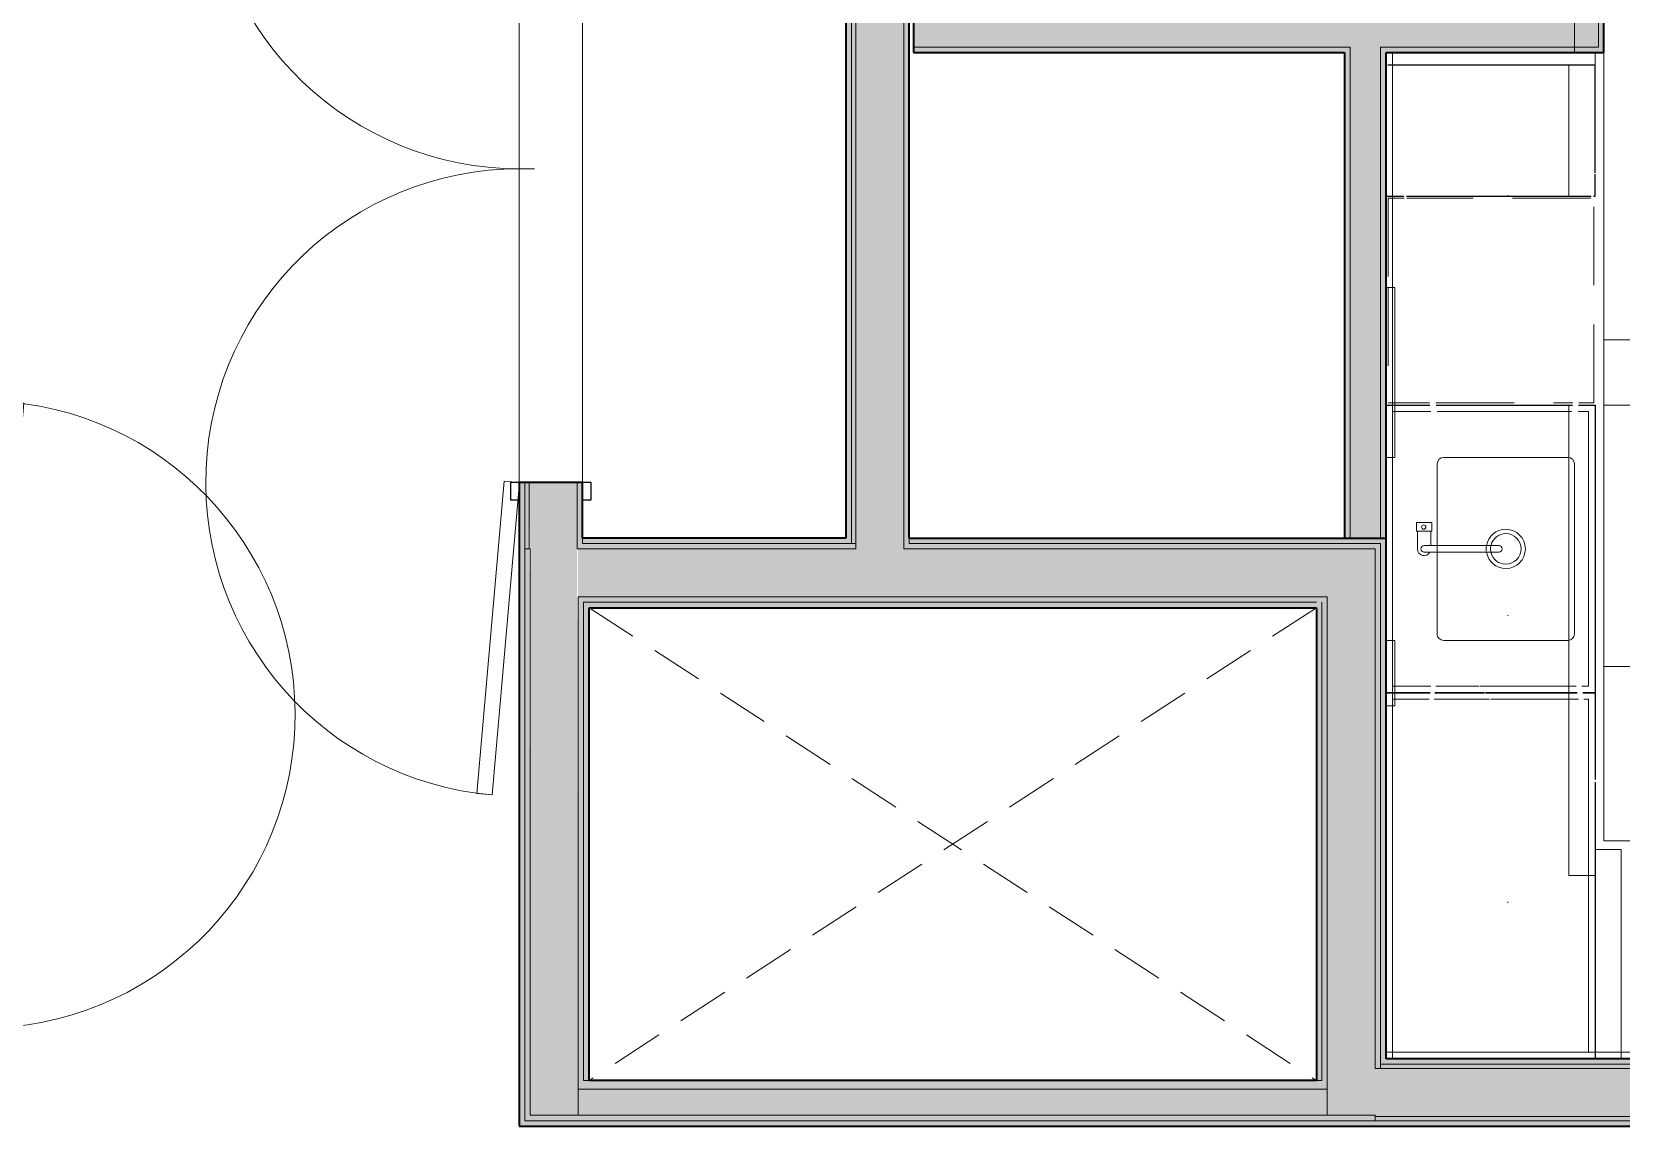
# Model space of a CAD drawing. Header units: inches. Extents: x 6 to 8416, y -388 to 6104.
# Drawn here: x 5461.2 to 5643.7, y 330.9 to 456.5 of the extents above; entities that cross this region are included whole.
import ezdxf

# ---------------------------------------------------------------- set-up
doc = ezdxf.new("R2010")
doc.units = ezdxf.units.IN
doc.header["$MEASUREMENT"] = 0
for name, pattern in [('Dash 1_16_', [48, 24, -24]), ('Dot 1_16_', [24, 0, -24]), ('Hidden 1_16_', [36, 24, -12]), ('Hidden 1_8_', [9, 6, -3]), ('Hidden 3_16_', [13.5, 9, -4.5])]:
    doc.linetypes.add(name, pattern=pattern)
for name, color, linetype, lineweight in [('A-DETL', 90, 'Continuous', 13), ('A-DOOR', 31, 'Continuous', 18), ('A-DOOR-FRAM', 31, 'Continuous', 25), ('A-GENM', 13, 'Continuous', 18), ('A-ROOM', 32, 'Continuous', 13), ('A-WALL', 113, 'Continuous', 25), ('A-WALL-PATT', 111, 'Continuous', 35), ('I-WALL', 2, 'Continuous', 25), ('P-SANR-FIXT', 6, 'Continuous', 18), ('Q-CASE', 31, 'Continuous', 18), ('Q-SPCQ', 91, 'Continuous', 18), ('Q-SPCQ-HDLN', 91, 'Hidden 3_16_', 9)]:
    doc.layers.add(name, color=color, linetype=linetype, lineweight=lineweight)

# ---------------------------------------------------------------- blocks, each defined once
blk = doc.blocks.new('Single-Flush-ICC ADA-AM - 36_ x 84_-20-17647097-LEVEL 3 - PLAN Copy 1 Copy 1')
at = {"layer": 'A-DOOR'}
for p, q in [((17.85, -5.37), (18, -3.63)), ((18, -3.63), (53.86, -6.76)), ((17.85, -5.37), (53.71, -8.51)), ((53.71, -8.51), (53.86, -6.76))]:
    blk.add_line(p, q, dxfattribs=at)
at = {"layer": 'A-DOOR', "lineweight": 9}
blk.add_arc((18, -3.63), 36, 180, 355, dxfattribs=at)
at = {"layer": 'A-DOOR-FRAM'}
for p, q in [((-20, 3.63), (-20, 4.63)), ((-20, 4.63), (-18, 4.63)), ((-18, 4.63), (-18, 3.63)), ((18, 3.63), (18, 4.63)), ((18, 4.63), (20, 4.63)), ((20, 4.63), (20, 3.63)), ((-18, 3.63), (-20, 3.63)), ((20, 3.63), (18, 3.63)), ((-20, -3.63), (-18, -3.63)), ((-20, -4.62), (-20, -3.63)), ((-18, -3.63), (-18, -4.62)), ((18, -3.63), (20, -3.63)), ((18, -4.62), (18, -3.63)), ((20, -3.63), (20, -4.62)), ((-18, -4.62), (-20, -4.62)), ((20, -4.62), (18, -4.62))]:
    blk.add_line(p, q, dxfattribs=at)
blk = doc.blocks.new('Double-Flush-ICC ADA-AM - 72_ x 84_-20-17644370-LEVEL 3 - PLAN Copy 1 Copy 1')
at = {"layer": 'A-DOOR'}
for p, q in [((-71.71, 8.51), (-71.86, 6.76)), ((-35.85, 5.37), (-71.71, 8.51)), ((35.85, 5.37), (71.71, 8.51)), ((71.71, 8.51), (71.86, 6.76)), ((-36, 3.62), (-71.86, 6.76)), ((36, 3.62), (71.86, 6.76)), ((-35.85, 5.37), (-36, 3.62)), ((35.85, 5.37), (36, 3.62)), ((0, 3.62), (0, 1.87))]:
    blk.add_line(p, q, dxfattribs=at)
at = {"layer": 'A-DOOR', "lineweight": 9}
for centre, start, end in [((-36, 3.62), 360, 175), ((36, 3.62), 5, 180)]:
    blk.add_arc(centre, 36, start, end, dxfattribs=at)
at = {"layer": 'A-DOOR-FRAM'}
for p, q in [((-36, 4.63), (-38, 4.63)), ((-38, 4.63), (-38, 3.62)), ((-36, 3.62), (-36, 4.63)), ((38, 4.63), (36, 4.63)), ((36, 4.63), (36, 3.62)), ((38, 3.62), (38, 4.63)), ((-38, 3.62), (-36, 3.62)), ((36, 3.62), (38, 3.62)), ((-36, -3.62), (-38, -3.62)), ((-38, -3.62), (-38, -4.62)), ((-36, -4.62), (-36, -3.62)), ((38, -3.62), (36, -3.62)), ((36, -3.62), (36, -4.62)), ((38, -4.62), (38, -3.62)), ((-38, -4.62), (-36, -4.62)), ((36, -4.62), (38, -4.62))]:
    blk.add_line(p, q, dxfattribs=at)
blk = doc.blocks.new('GM KT - Type B_L4 option 2 - AM - Non-Recessed at Wall-3966926-LEVEL 3 - PLAN Copy 1 Copy 1')
at = {"layer": 'A-GENM', "lineweight": 9}
for p, q in [((-88.5, 0), (-88.5, -0.75)), ((-88.5, -0.75), (-88.5, 0)), ((-88.5, 0), (-72, 0)), ((-88.5, 0), (-88.5, -0.75)), ((-88.5, 0), (-88.5, -0.75)), ((-88.5, -0.75), (-88.5, -25)), ((-88.5, -25), (-88.5, -0.75)), ((0, -0.75), (-88.5, -0.75)), ((-88.5, -0.75), (-0.75, -0.75)), ((-72, -0.75), (-72, 0)), ((-72, 0), (-72, -0.75)), ((-72, -25), (-72, -0.75)), ((-72, -0.75), (-72, -25)), ((-42, 0), (-42, -0.75)), ((-42, -0.75), (-42, 0)), ((-42, 0), (-0.75, 0)), ((-42, -0.75), (-42, -25)), ((-42, -25), (-42, -0.75)), ((-0.75, 0), (0, 0)), ((-0.75, -40.5), (-0.75, 0)), ((-0.75, 0), (-0.75, -0.75)), ((-0.75, -0.75), (0, -0.75)), ((-0.75, -0.75), (-0.75, -40.5)), ((0, 0), (0, -0.75)), ((0, -0.75), (0, 0)), ((0, 0), (0, -0.75)), ((0, -0.75), (0, 0)), ((0, -40.5), (0, -0.75)), ((0, -0.75), (0, -40.5)), ((0, -40.5), (0, -0.75)), ((-88.5, -25), (-72, -25)), ((-72, -25), (-88.5, -25)), ((-42, -25), (-25, -25)), ((-25, -25), (-42, -25)), ((-25, -25), (-25, -115.47)), ((-25, -115.47), (-25, -25)), ((-0.75, -48), (-0.75, -40.5)), ((-0.75, -40.5), (-0.75, -48)), ((0, -48), (0, -40.5)), ((0, -40.5), (0, -48)), ((0, -48), (0, -40.5)), ((-21.62, -68.25), (-21.62, -48.75)), ((-21.62, -48.75), (-21.62, -68.25)), ((-20.87, -48), (-6.62, -48)), ((-6.62, -48), (-20.87, -48)), ((-5.87, -48.75), (-5.87, -58.12)), ((-5.87, -58.12), (-5.87, -48.75)), ((-0.75, -69), (-0.75, -48)), ((-0.75, -48), (-0.75, -69)), ((0, -59.75), (0, -48)), ((0, -48), (0, -59.75)), ((0, -59.75), (0, -48)), ((-5.87, -58.12), (-5.87, -58.81)), ((-5.87, -58.81), (-5.87, -58.12)), ((-5.87, -58.88), (-5.87, -68.25)), ((-5.87, -68.25), (-5.87, -58.88)), ((0, -69), (0, -59.75)), ((0, -59.75), (0, -69)), ((0, -69), (0, -59.75)), ((0, -59.75), (0, -69)), ((-6.62, -69), (-20.87, -69)), ((-20.87, -69), (-6.62, -69)), ((-0.75, -88.5), (-0.75, -69)), ((-0.75, -69), (-0.75, -88.5)), ((0, -88.5), (0, -69)), ((0, -69), (0, -88.5)), ((0, -88.5), (0, -69)), ((0, -69), (0, -88.5)), ((-0.75, -115.49), (-0.75, -88.5)), ((-0.75, -88.5), (-0.75, -115.49)), ((0, -115.47), (0, -88.5)), ((0, -88.5), (0, -115.47)), ((0, -115.47), (0, -88.5)), ((0, -88.5), (0, -115.47)), ((-24.97, -115.5), (-0.75, -115.5)), ((-0.75, -115.5), (-24.97, -115.5)), ((-0.75, -115.5), (0, -115.5)), ((0, -115.5), (-0.75, -115.5)), ((0, -115.5), (-0.75, -115.5)), ((-0.75, -115.5), (0, -115.5))]:
    blk.add_line(p, q, dxfattribs=at)
for centre, start, end in [((-20.87, -48.75), 90, 180), ((-20.87, -48.75), 90, 180), ((-6.62, -48.75), 360, 90), ((-6.62, -48.75), 360, 90), ((-20.87, -68.25), 180, 270), ((-20.87, -68.25), 180, 270), ((-6.62, -68.25), 270, 360), ((-6.62, -68.25), 270, 360)]:
    blk.add_arc(centre, 0.75, start, end, dxfattribs=at)
blk = doc.blocks.new('PL KT Sink-Single Bowl-Unit-AM - Under Mnt_ Cntr_Cntr_ 21_ L x 15 3_4_ W x 7 1_2_ D-2223694-LEVEL 3 - PLAN Copy 1 Copy 1')
at = {"layer": 'P-SANR-FIXT', "lineweight": 9}
for radius, start, end in [(2.25, 99.6835, 180), (2.25, 99.6835, 180), (2.25, 80.3165, 96.1814), (2.25, 90, 96.1814), (2.25, 80.3165, 90), (2.25, 360, 80.3165), (2.25, 0, 80.3165), (1.75, 105, 180), (1.75, 105, 180), (1.75, 77.5498, 99.5646), (1.75, 90, 99.5646), (1.75, 77.5498, 90), (1.75, 0, 75), (1.75, 0, 75), (2.25, 180, 360), (2.25, 180, 360), (1.75, 180, 0), (1.75, 180, 360)]:
    blk.add_arc((0, -2.03), radius, start, end, dxfattribs=at)
blk = doc.blocks.new('CW - UP - Double Doors - AM - 24_ W x 14_ D x H-2223753-LEVEL 3 - PLAN Copy 1 Copy 1')
at = {"layer": 'Q-CASE', "linetype": 'Dot 1_16_', "lineweight": 9}
for p, q in [((-5.26, 0), (18.74, 0)), ((18.74, -14), (-5.26, -14))]:
    blk.add_line(p, q, dxfattribs=at)
blk = doc.blocks.new('z Nested-Dishwasher-AM - DW-V787-LEVEL 3 - PLAN Copy 1 Copy 1')
at = {"layer": 'Q-SPCQ-HDLN'}
for p, q in [((11.75, 23.87), (-11.75, 23.87)), ((11.75, 22.12), (11.75, 23.87)), ((-11.75, 23.51), (-11.75, 2.39)), ((11.75, 5.73), (11.75, 21.43)), ((11.75, 1), (11.75, 5)), ((-11.75, 2.08), (-11.75, 0.75)), ((-11.75, 0.75), (-11.75, 0.25)), ((-11.75, 0.25), (-1.5, 0.25)), ((-1.5, 0.25), (11.75, 0.25)), ((11.75, 0.75), (11.75, 1)), ((11.75, 0.25), (11.75, 0.75))]:
    blk.add_line(p, q, dxfattribs=at)
blk = doc.blocks.new('z Nested-Clearance-Plumbing-AM - Clearance-2223332-LEVEL 3 - PLAN Copy 1 Copy 1')
at = {"layer": 'A-GENM', "linetype": 'Hidden 1_16_', "lineweight": 9}
for p, q in [((-15, -48), (-15, 0)), ((-15, 0), (15, 0)), ((15, 0), (15, -48)), ((15, -48), (-15, -48))]:
    blk.add_line(p, q, dxfattribs=at)
blk = doc.blocks.new('z Nested-Faucet-Gooseneck-AM - z Nested-Faucet-Gooseneck-AM-2223697-LEVEL 3 - PLAN Copy 1 Copy 1')
at = {"layer": 'P-SANR-FIXT', "lineweight": 9}
for p, q in [((2.05, 0.77), (0, 0.77)), ((3.02, 0.89), (2.05, 0.89)), ((2.05, 0.89), (2.05, 0.77)), ((2.05, 0.77), (2.05, -0.77)), ((3.02, -0.89), (3.02, 0.89)), ((-0.38, -0.67), (-0.38, 0)), ((-0.38, -0.67), (-0.38, -8.57)), ((0.38, -0.77), (0.38, 0)), ((0.38, -8.57), (0.38, -0.77)), ((0.38, -0.77), (2.05, -0.77)), ((2.05, -0.77), (2.05, -0.89)), ((2.05, -0.89), (3.02, -0.89))]:
    blk.add_line(p, q, dxfattribs=at)
blk.add_circle((2.5, 0.04), 0.25, dxfattribs=at)
for centre, radius, start, end in [((0, 0), 0.769, 90, 240.7181), ((0, 0), 0.376, 0, 180), ((0, -8.57), 0.376, 180, 360)]:
    blk.add_arc(centre, radius, start, end, dxfattribs=at)
blk = doc.blocks.new('CW - LW - Filler - Toe Kick - AM - 3_ W x 24_ D x H-V788-LEVEL 3 - PLAN Copy 1 Copy 1')
at = {"layer": 'Q-CASE', "lineweight": 9}
for p, q in [((17.49, 0), (17.49, -0.75)), ((17.49, -0.75), (17.49, 0)), ((17.49, 0), (20.49, 0)), ((20.49, 0), (17.49, 0)), ((17.49, 0), (20.49, 0)), ((17.49, -0.75), (17.49, -24)), ((17.49, -24), (17.49, -0.75)), ((20.49, 0), (20.49, -0.75)), ((20.49, -0.75), (20.49, 0)), ((20.49, -0.75), (20.49, -24)), ((20.49, -24), (20.49, -0.75)), ((17.49, -24), (20.49, -24)), ((20.49, -24), (17.49, -24)), ((17.49, -24), (20.48, -24)), ((17.49, -24), (20.48, -24))]:
    blk.add_line(p, q, dxfattribs=at)
blk = doc.blocks.new('CW - UP - Blind Single Door - AM - 12_ W x 14_ D x H - 4_ Gap-2223708-LEVEL 3 - PLAN Copy 1 Copy 1')
at = {"layer": 'Q-CASE', "linetype": 'Dot 1_16_', "lineweight": 9}
for p, q in [((10.74, 14), (-5.26, 14)), ((-19.26, 0), (10.74, 0))]:
    blk.add_line(p, q, dxfattribs=at)
blk = doc.blocks.new('CW - LW - Blind Single Door _ Drawer -  AM - 15_ W x 24_ D x H - 6_ Top Drawer_ 3_ Gap-2223736-LEVEL 3 - PLAN Copy 1 Copy 1')
at = {"layer": 'Q-CASE', "lineweight": 9}
for p, q in [((-11.26, -0.75), (-11.26, 0)), ((-11.26, 0), (-11.26, -0.75)), ((-11.26, 0), (-10.51, 0)), ((-10.51, 0), (-11.26, 0)), ((-10.51, 0), (29.24, 0)), ((29.24, 0), (-10.51, 0)), ((29.24, 0), (30.74, 0)), ((30.74, 0), (29.24, 0)), ((30.74, -0.75), (30.74, 0)), ((30.74, 0), (30.74, -0.75)), ((-11.26, 0), (-11.26, -0.75)), ((-11.26, -0.75), (-11.26, 0)), ((-11.26, 0), (-10.51, 0)), ((-10.51, 0), (-11.26, 0)), ((-11.26, -0.75), (-11.26, -24)), ((-11.26, -24), (-11.26, -0.75)), ((-11.26, -24), (-11.26, -0.75)), ((-11.26, -0.75), (-11.26, -24)), ((-10.51, 0), (29.24, 0)), ((29.24, 0), (-10.51, 0)), ((-10.51, -0.75), (-5.66, -0.75)), ((-10.51, -23.25), (-10.51, -0.75)), ((-5.66, -0.75), (-10.51, -0.75)), ((-10.51, -0.75), (-10.51, -23.25)), ((-5.04, -0.75), (29.24, -0.75)), ((29.24, -0.75), (-5.04, -0.75)), ((29.24, 0), (30.74, 0)), ((30.74, 0), (29.24, 0)), ((29.24, -0.75), (29.99, -0.75)), ((29.99, -0.75), (29.24, -0.75)), ((29.99, -0.75), (29.99, -1)), ((29.99, -1), (29.99, -0.75)), ((29.99, -1), (29.99, -4.97)), ((29.99, -4.97), (29.99, -1)), ((30.74, 0), (30.74, -0.75)), ((30.74, -0.75), (30.74, 0)), ((30.74, -0.75), (30.74, -1)), ((30.74, -1), (30.74, -0.75)), ((30.74, -1), (30.74, -0.75)), ((30.74, -0.75), (30.74, -1)), ((30.74, -1), (30.74, -5.06)), ((30.74, -5.06), (30.74, -1)), ((30.74, -5.06), (30.74, -1)), ((30.74, -1), (30.74, -5.06)), ((29.99, -5.52), (29.99, -11.89)), ((29.99, -11.89), (29.99, -5.52)), ((30.74, -5.62), (30.74, -11.29)), ((30.74, -11.29), (30.74, -5.62)), ((30.74, -11.29), (30.74, -5.62)), ((30.74, -5.62), (30.74, -11.29)), ((29.99, -12.02), (29.99, -22.09)), ((29.99, -22.09), (29.99, -12.02)), ((30.74, -11.42), (30.74, -21.95)), ((30.74, -21.95), (30.74, -11.42)), ((30.74, -21), (30.74, -11.42)), ((30.74, -11.42), (30.74, -21)), ((9.74, -21), (9.74, -24)), ((9.74, -24), (9.74, -21)), ((9.74, -21), (18.7, -21)), ((18.7, -21), (9.74, -21)), ((18.74, -21), (30.64, -21)), ((30.64, -21), (18.74, -21)), ((15.91, -23.25), (-10.51, -23.25)), ((-10.51, -23.25), (15.91, -23.25)), ((29.99, -23.25), (15.93, -23.25)), ((15.93, -23.25), (29.99, -23.25)), ((29.99, -22.69), (29.99, -23.25)), ((29.99, -23.25), (29.99, -22.69)), ((30.74, -22.58), (30.74, -24)), ((30.74, -24), (30.74, -22.58)), ((-10.51, -24), (-11.26, -24)), ((-10.51, -24), (-11.26, -24)), ((-10.51, -24), (-11.26, -24)), ((-10.51, -24), (-11.26, -24)), ((12.74, -24), (-10.51, -24)), ((14.98, -24), (-10.51, -24)), ((9.74, -24), (-10.51, -24)), ((9.74, -24), (-10.51, -24)), ((9.74, -24), (12.74, -24)), ((14.98, -24), (12.74, -24)), ((12.74, -24), (14.98, -24)), ((20.46, -24), (14.99, -24)), ((20.46, -24), (14.99, -24)), ((14.99, -24), (20.46, -24)), ((30.74, -24), (20.77, -24)), ((30.74, -24), (20.77, -24)), ((20.77, -24), (30.74, -24))]:
    blk.add_line(p, q, dxfattribs=at)
at = {"layer": 'Q-CASE', "lineweight": 25}
for p, q in [((-11.26, -0.75), (-11.26, 0)), ((-11.26, 0), (-10.51, 0)), ((-11.26, -24), (-11.26, -0.75)), ((-10.51, 0), (29.24, 0)), ((29.24, 0), (30.74, 0)), ((30.74, 0), (30.74, -0.75)), ((30.74, -0.75), (30.74, -1)), ((30.74, -1), (30.74, -5.06)), ((30.74, -5.62), (30.74, -11.29)), ((30.74, -11.42), (30.74, -21.95)), ((30.74, -22.58), (30.74, -24)), ((-10.51, -24), (-11.26, -24)), ((14.98, -24), (-10.51, -24)), ((20.46, -24), (14.99, -24)), ((30.74, -24), (20.77, -24))]:
    blk.add_line(p, q, dxfattribs=at)
blk = doc.blocks.new('CW - LW - Filler - Toe Kick - AM - 1 1_2_ W x 24_ D x H-2223751-LEVEL 3 - PLAN Copy 1 Copy 1')
at = {"layer": 'Q-CASE', "lineweight": 9}
for p, q in [((18.24, 0), (19.71, 0)), ((19.71, 0), (18.24, 0)), ((18.24, 0), (19.71, 0)), ((18.24, -0.21), (18.24, -0.75)), ((18.24, -0.75), (18.24, -0.21)), ((18.24, -0.75), (18.24, -0.21)), ((18.24, -0.75), (18.24, -24)), ((18.24, -24), (18.24, -0.75)), ((18.24, -24), (18.24, -0.75)), ((19.74, 0), (19.74, -0.75)), ((19.74, -0.75), (19.74, 0)), ((19.74, 0), (19.74, -0.75)), ((19.74, -0.75), (19.74, -24)), ((19.74, -24), (19.74, -0.75)), ((19.74, -0.75), (19.74, -24)), ((18.24, -24), (19.71, -24)), ((19.71, -24), (18.24, -24)), ((18.24, -24), (19.71, -24)), ((18.24, -24), (19.71, -24))]:
    blk.add_line(p, q, dxfattribs=at)
blk = doc.blocks.new('CW - UP - Filler - AM - 4_ W x 14_ D x H-2223752-LEVEL 3 - PLAN Copy 1 Copy 1')
at = {"layer": 'Q-CASE', "linetype": 'Dot 1_16_', "lineweight": 9}
for p, q in [((16.24, 0), (20.24, 0)), ((20.24, -14), (16.24, -14))]:
    blk.add_line(p, q, dxfattribs=at)
blk = doc.blocks.new('CW - UP - Filler - AM - 1 1_2_ W x 14_ D x H-2223777-LEVEL 3 - PLAN Copy 1 Copy 1')
at = {"layer": 'Q-CASE', "linetype": 'Dot 1_16_', "lineweight": 9}
for p, q in [((17.49, 0), (18.99, 0)), ((18.99, 0), (18.99, -14)), ((18.99, -14), (17.49, -14))]:
    blk.add_line(p, q, dxfattribs=at)
blk = doc.blocks.new('CW - LW - Double Doors _ Apron - AM - 33_ W x 24_ D x H - 6_ Apron-V790-LEVEL 3 - PLAN Copy 1 Copy 1')
at = {"layer": 'Q-CASE', "lineweight": 9}
for p, q in [((-15.76, 0), (-15.76, -0.75)), ((-15.76, -0.75), (-15.76, 0)), ((-15.76, 0), (-9.76, 0)), ((-9.76, 0), (-15.76, 0)), ((-9.76, 0), (1.99, 0)), ((1.99, 0), (-9.76, 0)), ((1.99, 0), (11.24, 0)), ((11.24, 0), (1.99, 0)), ((11.24, 0), (17.24, 0)), ((17.24, 0), (11.24, 0)), ((17.24, 0), (17.24, -0.75)), ((17.24, -0.75), (17.24, 0)), ((-15.76, 0), (-15.76, -0.75)), ((-15.76, -0.75), (-15.76, 0)), ((-15.76, 0), (-9.76, 0)), ((-9.76, 0), (-15.76, 0)), ((-15.76, -0.75), (-15.76, -1)), ((-15.76, -1), (-15.76, -0.75)), ((-15.76, -0.75), (-15.76, -1)), ((-15.76, -1), (-15.76, -0.75)), ((-15.76, -1), (-15.76, -5.06)), ((-15.76, -5.06), (-15.76, -1)), ((-15.76, -1), (-15.76, -5.06)), ((-15.76, -5.06), (-15.76, -1)), ((-15.01, -0.75), (-9.76, -0.75)), ((-15.01, -1), (-15.01, -0.75)), ((-9.76, -0.75), (-15.01, -0.75)), ((-15.01, -0.75), (-15.01, -1)), ((-15.01, -5.15), (-15.01, -1)), ((-15.01, -1), (-15.01, -5.15)), ((-9.76, 0), (1.99, 0)), ((1.99, 0), (-9.76, 0)), ((-9.76, -0.75), (11.24, -0.75)), ((11.24, -0.75), (-9.76, -0.75)), ((1.99, 0), (11.24, 0)), ((11.24, 0), (1.99, 0)), ((11.24, 0), (17.24, 0)), ((17.24, 0), (11.24, 0)), ((11.24, -0.75), (16.49, -0.75)), ((16.49, -0.75), (11.24, -0.75)), ((16.49, -0.75), (16.49, -1)), ((16.49, -1), (16.49, -0.75)), ((16.49, -1), (16.49, -5.13)), ((16.49, -5.13), (16.49, -1)), ((17.24, 0), (17.24, -0.75)), ((17.24, -0.75), (17.24, 0)), ((17.24, -0.75), (17.24, -1)), ((17.24, -1), (17.24, -0.75)), ((17.24, -0.75), (17.24, -1)), ((17.24, -1), (17.24, -0.75)), ((17.24, -1), (17.24, -5.04)), ((17.24, -5.04), (17.24, -1)), ((17.24, -1), (17.24, -5.04)), ((17.24, -5.04), (17.24, -1)), ((-15.76, -5.62), (-15.76, -11.29)), ((-15.76, -11.29), (-15.76, -5.62)), ((-15.76, -5.62), (-15.76, -11.29)), ((-15.76, -11.29), (-15.76, -5.62)), ((-15.01, -10.68), (-15.01, -5.72)), ((-15.01, -5.72), (-15.01, -10.68)), ((16.49, -5.88), (16.49, -21.34)), ((16.49, -21.34), (16.49, -5.88)), ((17.24, -5.77), (17.24, -21.41)), ((17.24, -21.41), (17.24, -5.77)), ((17.24, -5.77), (17.24, -21)), ((17.24, -21), (17.24, -5.77)), ((-15.01, -21.82), (-15.01, -10.82)), ((-15.01, -10.82), (-15.01, -21.82)), ((-15.76, -11.42), (-15.76, -21.95)), ((-15.76, -21.95), (-15.76, -11.42)), ((-15.76, -11.42), (-15.76, -21)), ((-15.76, -21), (-15.76, -11.42)), ((-9.75, -21), (-15.67, -21)), ((-9.75, -21), (-15.67, -21)), ((11.22, -21), (-9.75, -21)), ((11.22, -21), (-9.75, -21)), ((17.14, -21), (11.22, -21)), ((17.14, -21), (11.22, -21)), ((-15.76, -22.58), (-15.76, -24)), ((-15.76, -24), (-15.76, -22.58)), ((-15.01, -23.25), (-15.01, -22.48)), ((-15.01, -22.48), (-15.01, -23.25)), ((16.49, -23.25), (-15.01, -23.25)), ((-15.01, -23.25), (16.49, -23.25)), ((16.49, -22.05), (16.49, -23.25)), ((16.49, -23.25), (16.49, -22.05)), ((17.24, -22.11), (17.24, -24)), ((17.24, -24), (17.24, -22.11)), ((17.24, -24), (-15.76, -24)), ((17.24, -24), (-15.76, -24)), ((-15.76, -24), (17.24, -24))]:
    blk.add_line(p, q, dxfattribs=at)
at = {"layer": 'Q-CASE', "lineweight": 25}
for p, q in [((-15.76, -0.75), (-15.76, 0)), ((-15.76, 0), (-9.76, 0)), ((-15.76, -1), (-15.76, -0.75)), ((-15.76, -5.06), (-15.76, -1)), ((-9.76, 0), (1.99, 0)), ((1.99, 0), (11.24, 0)), ((11.24, 0), (17.24, 0)), ((17.24, 0), (17.24, -0.75)), ((17.24, -0.75), (17.24, -1)), ((17.24, -1), (17.24, -5.04)), ((-15.76, -11.29), (-15.76, -5.62)), ((17.24, -5.77), (17.24, -21.41)), ((-15.76, -21.95), (-15.76, -11.42)), ((-15.76, -24), (-15.76, -22.58)), ((17.24, -22.11), (17.24, -24)), ((17.24, -24), (-15.76, -24))]:
    blk.add_line(p, q, dxfattribs=at)
blk = doc.blocks.new('GM Outlet Zone-AM - GM Outlet Zone-AM-2223797-LEVEL 3 - PLAN Copy 1 Copy 1')
at = {"layer": 'A-GENM', "linetype": 'Dash 1_16_', "lineweight": 9}
for p, q in [((-3.75, 0), (3.75, 0)), ((3.75, 0), (-3.75, 0)), ((-3.75, -0.25), (-3.75, 0)), ((-3.75, 0), (-3.75, -1)), ((-3.75, -1), (-3.75, -0.25)), ((-3.75, -1), (3.75, -1)), ((3.75, 0), (3.75, -0.25)), ((3.75, 0), (3.75, -1)), ((3.75, -0.25), (3.75, -1))]:
    blk.add_line(p, q, dxfattribs=at)
blk = doc.blocks.new('GM Outlet Zone-AM - GM Outlet Zone-AM-V792-LEVEL 3 - PLAN Copy 1 Copy 1')
at = {"layer": 'A-GENM', "linetype": 'Dash 1_16_', "lineweight": 9}
for p, q in [((-9.75, 0), (9.75, 0)), ((9.75, 0), (-9.75, 0)), ((-9.75, -0.75), (-9.75, 0)), ((-9.75, 0), (-9.75, -1)), ((-9.75, -1), (-9.75, -0.75)), ((-9.75, -1), (9.75, -1)), ((9.75, -1), (-9.75, -1)), ((9.75, 0), (9.75, -0.75)), ((9.75, 0), (9.75, -1)), ((9.75, -0.75), (9.75, -1))]:
    blk.add_line(p, q, dxfattribs=at)
blk = doc.blocks.new('CW - LW - Single Door _ Drawer - AM - 15_ W x 24_ D x H - 6_ Top Drawer-V794-LEVEL 3 - PLAN Copy 1 Copy 1')
at = {"layer": 'Q-CASE', "lineweight": 9}
for p, q in [((3.74, 0.75), (3.74, 24)), ((3.74, 24), (3.74, 0.75)), ((3.74, 24), (16.07, 24)), ((3.74, 24), (16.07, 24)), ((3.74, 24), (16.07, 24)), ((16.24, 24), (18.74, 24)), ((16.24, 24), (18.74, 24)), ((16.24, 24), (18.74, 24)), ((18.74, 23.82), (18.74, 24)), ((18.74, 24), (18.74, 23.82)), ((18.74, 2.35), (18.74, 23.54)), ((18.74, 23.54), (18.74, 2.35)), ((3.74, 0.75), (3.74, 21)), ((3.74, 21), (3.74, 0.75)), ((3.74, 21), (18.74, 21)), ((3.74, 21), (18.74, 21)), ((18.74, 2.35), (18.74, 21)), ((18.74, 21), (18.74, 2.35)), ((18.74, 0.75), (18.74, 2.05)), ((18.74, 2.05), (18.74, 0.75)), ((18.74, 0.75), (18.74, 2.05)), ((18.74, 2.05), (18.74, 0.75)), ((3.74, 0.21), (3.74, 0.75)), ((3.74, 0.75), (3.74, 0.21)), ((3.74, 0.21), (3.74, 0.75)), ((3.74, 0.75), (3.74, 0.21)), ((18.74, 0), (3.74, 0)), ((3.74, 0), (18.74, 0)), ((18.74, 0), (18.74, 0.75)), ((18.74, 0.75), (18.74, 0)), ((18.74, 0), (18.74, 0.75)), ((18.74, 0.75), (18.74, 0)), ((18.74, 0), (3.74, 0)), ((3.74, 0), (18.74, 0))]:
    blk.add_line(p, q, dxfattribs=at)
at = {"layer": 'Q-CASE', "lineweight": 25}
for p, q in [((16.07, 24), (3.74, 24)), ((3.74, 24), (3.74, 0.75)), ((18.74, 24), (16.24, 24)), ((18.74, 23.82), (18.74, 24)), ((18.74, 2.35), (18.74, 23.54)), ((18.74, 0.75), (18.74, 2.05)), ((3.74, 0.75), (3.74, 0.21)), ((3.74, 0), (18.74, 0)), ((18.74, 0), (18.74, 0.75))]:
    blk.add_line(p, q, dxfattribs=at)
blk = doc.blocks.new('CW - UP - Single Door - AM - 15_ W x 14_ D x H-5098749-LEVEL 3 - PLAN Copy 1 Copy 1')
at = {"layer": 'Q-CASE', "linetype": 'Dot 1_16_', "lineweight": 9}
for p, q in [((18.74, 14), (3.74, 14)), ((3.74, 0), (18.74, 0))]:
    blk.add_line(p, q, dxfattribs=at)
blk = doc.blocks.new('z Nested-Clearance-Rectangle-AM - Clearance-2223516-LEVEL 3 - PLAN Copy 1 Copy 1')
at = {"layer": 'A-GENM', "linetype": 'Hidden 1_16_', "lineweight": 9}
for p, q in [((15, 48), (-15, 48)), ((-15, 48), (-15, 0)), ((15, 0), (15, 48)), ((-15, 0), (15, 0))]:
    blk.add_line(p, q, dxfattribs=at)
blk = doc.blocks.new('CW - UP - Double Doors - AM - 33_ W x 14_ D x H-11109107-LEVEL 3 - PLAN Copy 1 Copy 1')
at = {"layer": 'Q-CASE', "linetype": 'Dot 1_16_', "lineweight": 9}
for p, q in [((-14.26, 0), (18.74, 0)), ((18.74, -14), (-14.26, -14))]:
    blk.add_line(p, q, dxfattribs=at)

msp = doc.modelspace()

# ---------------------------------------------------------------- hatches: boundary and pattern name
at = {"layer": 'A-WALL-PATT', "lineweight": 25, "transparency": 33554560}
for points in [[(5641.04033733, 454.77952679), (5641.66533733, 454.77952679), (5641.66533733, 497.65452679), (5641.04033733, 497.65452679), (5641.04033733, 458.27952679)], [(5612.54033733, 398.43577679), (5612.54033733, 454.15452679), (5611.91533733, 454.15452679), (5611.91533733, 398.43577679)]]:
    msp.add_hatch(color=10, dxfattribs=at).paths.add_polyline_path(points)
at = {"layer": 'A-WALL-PATT'}
h = msp.add_hatch(color=10, dxfattribs=at)
h.paths.add_polyline_path([(5517.79033733, 397.81077679), (5517.79033733, 404.81077679), (5517.16533733, 404.81077679), (5517.16533733, 397.81077679)])
h.paths.add_polyline_path([(5517.79033733, 476.81077679), (5517.79033733, 489.31077679), (5517.16533733, 489.31077679), (5517.16533733, 476.81077679)])
h = msp.add_hatch(color=10, dxfattribs=at)
h.paths.add_polyline_path([(5517.79033733, 397.18577679), (5518.29033733, 397.18577679), (5518.29033733, 404.81077679), (5517.79033733, 404.81077679), (5517.79033733, 397.81077679)])
h.paths.add_polyline_path([(5518.29033733, 476.81077679), (5518.29033733, 489.31077679), (5517.79033733, 489.31077679), (5517.79033733, 476.81077679)])
at = {"layer": 'A-WALL-PATT', "lineweight": 25}
h = msp.add_hatch(color=10, dxfattribs=at)
h.paths.add_polyline_path([(5523.79033733, 397.81077679), (5524.41533733, 397.81077679), (5524.41533733, 404.81077679), (5523.79033733, 404.81077679), (5523.79033733, 398.43577679)])
h.paths.add_polyline_path([(5524.41533733, 476.81077679), (5524.41533733, 483.18577679), (5523.79033733, 483.18577679), (5523.79033733, 476.81077679)])
h.paths.add_polyline_path([(5523.79033733, 488.68577679), (5524.41533733, 488.68577679), (5524.29033733, 489.31077679), (5523.79033733, 489.31077679)])
at = {"layer": 'A-WALL-PATT'}
for points in [[(5561.91533733, 397.81077679), (5561.91533733, 488.68577679), (5561.29033733, 488.56556081), (5561.29033733, 397.81077679)], [(5517.16533733, 330.93577679), (5517.79033733, 331.11156081), (5517.79033733, 397.81077679), (5517.16533733, 397.81077679), (5517.16533733, 331.11156081)], [(5616.04033733, 337.56077679), (5616.04033733, 397.81077679), (5615.41533733, 397.81077679), (5615.41533733, 337.56077679)], [(5518.41533733, 331.56077679), (5518.29033733, 397.18577679), (5517.79033733, 397.18577679), (5517.79033733, 331.56077679)], [(5523.91533733, 335.18577679), (5524.54033733, 335.18577679), (5524.54033733, 391.68577679), (5523.91533733, 391.68577679), (5523.91533733, 370.47506081)], [(5557.00553685, 391.06077679), (5609.29033733, 391.06077679), (5609.29033733, 391.68577679), (5524.54033733, 391.68577679), (5524.54033733, 391.06077679), (5540.13428685, 391.06077679)], [(5608.66533733, 390.43577679), (5608.66533733, 391.06077679), (5525.16533733, 391.06077679), (5525.16533733, 390.43577679), (5607.61928685, 390.43577679)], [(5608.66533733, 336.18577679), (5609.29033733, 336.18577679), (5609.29033733, 391.06077679), (5608.66533733, 391.06077679), (5608.66533733, 340.95243581)], [(5609.91533733, 335.18577679), (5609.91533733, 391.68577679), (5609.29033733, 391.68577679), (5609.29033733, 335.18577679)], [(5894.43053685, 337.56077679), (5922.16533733, 337.56077679), (5922.16533733, 338.06077679), (5616.04033733, 338.06077679), (5616.04033733, 337.56077679), (5759.46053685, 337.56077679)], [(5518.41533733, 331.56077679), (5615.41533733, 331.56077679), (5615.41533733, 332.18577679), (5518.41533733, 332.18577679)], [(5616.04033733, 330.93577679), (5616.04033733, 331.56077679), (5517.79033733, 331.56077679), (5517.79033733, 330.93577679), (5615.41533733, 330.93577679)], [(5894.43053685, 330.93577679), (5922.16533733, 331.11156081), (5922.16533733, 331.56077679), (5616.04033733, 331.56077679), (5616.04033733, 330.93577679), (5826.94553685, 330.93577679)]]:
    msp.add_hatch(color=10, dxfattribs=at).paths.add_polyline_path(points)
at = {"layer": 'A-WALL-PATT', "lineweight": 25}
for points in [[(5555.29033733, 398.43577679), (5555.29033733, 482.06077679), (5554.66533733, 482.06077679), (5554.66533733, 398.43577679)], [(5616.66533733, 338.06077679), (5616.66533733, 398.43577679), (5616.04033733, 398.43577679), (5616.04033733, 338.06077679)], [(5524.54033733, 336.18577679), (5525.16533733, 336.18577679), (5525.16533733, 391.06077679), (5524.54033733, 391.06077679), (5524.54033733, 370.47506081)], [(5922.16533733, 338.06077679), (5922.16533733, 338.68577679), (5616.66533733, 338.68577679), (5616.66533733, 338.06077679), (5894.43053685, 338.06077679)], [(5525.16533733, 335.18577679), (5609.29033733, 335.18577679), (5609.29033733, 336.18577679), (5524.54033733, 336.18577679), (5524.54033733, 335.18577679)]]:
    msp.add_hatch(color=10, dxfattribs=at).paths.add_polyline_path(points)
at = {"layer": 'A-WALL-PATT', "transparency": 33554560}
h = msp.add_hatch(color=10, dxfattribs=at)
h.paths.add_polyline_path([(5590.74803685, 454.15452679), (5612.54033733, 454.15452679), (5612.54033733, 454.77952679), (5562.41533733, 454.77952679), (5562.41533733, 454.15452679)])
h.paths.add_polyline_path([(5624.49053685, 454.15452679), (5641.66533733, 454.15452679), (5641.66533733, 454.77952679), (5616.04033733, 454.77952679), (5616.04033733, 454.15452679), (5616.66533733, 454.15452679)])
msp.add_hatch(color=10, dxfattribs=at).paths.add_polyline_path([(5616.04033733, 398.43577679), (5616.66533733, 398.43577679), (5616.66533733, 454.15452679), (5616.04033733, 454.15452679), (5616.04033733, 399.99768581)])
at = {"layer": 'A-WALL-PATT'}
h = msp.add_hatch(color=10, dxfattribs=at)
h.paths.add_polyline_path([(5525.16533733, 397.18577679), (5555.79033733, 397.18577679), (5555.79033733, 397.81077679), (5523.79033733, 397.81077679), (5523.91533733, 397.18577679)])
h.paths.add_polyline_path([(5609.29033733, 397.18577679), (5615.41533733, 397.18577679), (5615.41533733, 397.81077679), (5561.29033733, 397.81077679), (5561.29033733, 397.18577679), (5608.66533733, 397.18577679)])
at = {"layer": 'A-WALL-PATT', "lineweight": 25}
h = msp.add_hatch(color=10, dxfattribs=at)
h.paths.add_polyline_path([(5609.29033733, 397.81077679), (5616.04033733, 397.81077679), (5616.04033733, 398.43577679), (5561.91533733, 398.43577679), (5561.91533733, 397.81077679), (5608.66533733, 397.81077679)])
h.paths.add_polyline_path([(5525.16533733, 397.81077679), (5555.29033733, 397.81077679), (5555.29033733, 398.43577679), (5524.41533733, 398.43577679), (5524.41533733, 397.81077679)])
at = {"layer": 'I-WALL'}
h = msp.add_hatch(color=10, dxfattribs=at)
h.paths.add_polyline_path([(5523.26303685, 397.18577679), (5523.79033733, 397.18577679), (5523.79033733, 404.81077679), (5518.29033733, 404.81077679), (5518.41533733, 397.18577679)])
h.paths.add_polyline_path([(5518.29033733, 476.81077679), (5523.79033733, 476.81077679), (5523.79033733, 489.31077679), (5518.29033733, 489.31077679), (5518.29033733, 488.56556081)])
for points in [[(5555.29033733, 397.81077679), (5555.79033733, 397.81077679), (5555.79033733, 482.68577679), (5555.29033733, 482.68577679), (5555.29033733, 398.43577679)], [(5555.79033733, 397.18577679), (5561.29033733, 397.18577679), (5561.29033733, 483.18577679), (5555.79033733, 483.18577679), (5555.79033733, 397.81077679)], [(5523.91533733, 332.18577679), (5523.79033733, 397.18577679), (5518.41533733, 397.18577679), (5518.41533733, 332.18577679)], [(5609.29033733, 391.68577679), (5609.91533733, 391.68577679), (5609.91533733, 397.18577679), (5523.91533733, 397.18577679), (5523.91533733, 391.68577679), (5608.66533733, 391.68577679)], [(5615.41533733, 332.18577679), (5615.41533733, 397.18577679), (5609.91533733, 397.18577679), (5609.91533733, 332.18577679)], [(5922.16533733, 332.06077679), (5922.16533733, 337.56077679), (5615.41533733, 337.56077679), (5615.41533733, 332.06077679), (5894.43053685, 332.06077679)], [(5609.91533733, 332.18577679), (5609.91533733, 335.18577679), (5523.91533733, 335.18577679), (5523.91533733, 332.18577679), (5608.66533733, 332.18577679)], [(5894.43053685, 331.56077679), (5922.16533733, 331.56077679), (5922.16533733, 332.06077679), (5615.41533733, 332.06077679), (5615.41533733, 331.56077679), (5759.46053685, 331.56077679)]]:
    msp.add_hatch(color=10, dxfattribs=at).paths.add_polyline_path(points)
at = {"layer": 'I-WALL', "transparency": 33554560}
for points in [[(5641.04033733, 454.77952679), (5641.04033733, 458.27952679), (5562.41533733, 458.27952679), (5562.41533733, 454.77952679), (5624.49053685, 454.77952679)], [(5616.04033733, 398.43577679), (5616.04033733, 454.77952679), (5612.54033733, 454.77952679), (5612.54033733, 398.43577679)]]:
    msp.add_hatch(color=10, dxfattribs=at).paths.add_polyline_path(points)

# ---------------------------------------------------------------- linework, layer by layer
at = {"layer": 'A-DETL', "linetype": 'Hidden 1_8_', "lineweight": 9}
for p, q in [((5608.66533733, 390.43577679), (5525.16533733, 336.18577679)), ((5525.16533733, 390.43577679), (5608.66533733, 336.18577679))]:
    msp.add_line(p, q, dxfattribs=at)
at = {"layer": 'A-ROOM', "lineweight": 9, "flags": 128}
for points in [[(6383.85253134, 330.93577679), (6038.91533733, 330.93577679), (6004.06433733, 330.93577679), (5992.01633733, 330.93577679), (5922.16533733, 330.93577679), (5612.66533733, 330.93577679), (5517.16533733, 330.93577679), (5517.16533733, 394.43577679), (5517.16533733, 398.49858278), (5517.16533733, 485.68577679), (5517.16533733, 489.31077679), (5517.16533733, 489.37358278), (5517.16533733, 842.93577679), (5517.16533733, 915.49827679), (5517.16533733, 922.56077679), (5517.16533733, 950.68577679), (5517.16533733, 1329.68577679)], [(5524.91533733, 842.93577679), (5524.91533733, 489.31077679), (5557.66533733, 489.31077679), (5557.66533733, 495.27952679), (5562.41533733, 495.27952679), (5562.41533733, 491.70977679), (5562.41533733, 489.81077679), (5561.91533733, 485.68577679), (5561.91533733, 468.90452679), (5594.41533733, 468.90452679), (5594.41533733, 458.90452679), (5614.29033733, 458.90452679), (5638.29033733, 458.90452679), (5638.29033733, 454.15452679), (5616.66533733, 454.15452679), (5616.66533733, 398.49858278), (5616.66533733, 398.43577679), (5616.66533733, 394.43577679), (5616.66533733, 338.68577679), (5922.16533733, 338.68577679)]]:
    msp.add_lwpolyline(points, dxfattribs=at)
for points in [[(5524.41533733, 482.06077679), (5524.41533733, 398.43577679), (5554.66533733, 398.43577679), (5554.66533733, 450.50552679), (5554.66533733, 472.86602679), (5554.66533733, 482.06077679), (5554.01633733, 482.06077679), (5524.97814332, 482.06077679)], [(5525.16533733, 390.43577679), (5525.16533733, 336.18577679), (5608.66533733, 336.18577679), (5608.66533733, 390.43577679), (5558.29033733, 390.43577679)]]:
    msp.add_lwpolyline(points, close=True, dxfattribs=at)
at = {"layer": 'A-WALL', "lineweight": 9}
for p, q in [((5641.04033733, 497.02952679), (5641.04033733, 454.77952679)), ((5561.29033733, 397.18577679), (5561.29033733, 488.68577679)), ((5555.29033733, 397.81077679), (5555.29033733, 482.68577679)), ((5555.79033733, 397.18577679), (5555.79033733, 483.18577679)), ((5562.41533733, 454.77952679), (5612.54033733, 454.77952679)), ((5612.54033733, 398.43577679), (5612.54033733, 454.77952679)), ((5616.04033733, 454.77952679), (5641.04033733, 454.77952679)), ((5616.04033733, 398.43577679), (5616.04033733, 454.77952679)), ((5517.79033733, 404.81077679), (5517.79033733, 331.56077679)), ((5518.29033733, 404.81077679), (5518.29033733, 397.18577679)), ((5523.79033733, 404.81077679), (5523.79033733, 397.18577679)), ((5524.41533733, 397.81077679), (5524.41533733, 398.43577679)), ((5555.79033733, 397.81077679), (5524.41533733, 397.81077679)), ((5561.91533733, 397.81077679), (5561.91533733, 398.43577679)), ((5561.91533733, 397.81077679), (5616.04033733, 397.81077679)), ((5616.04033733, 397.81077679), (5616.04033733, 337.56077679)), ((5518.41533733, 397.18577679), (5517.79033733, 397.18577679)), ((5518.41533733, 397.18577679), (5518.41533733, 332.18577679)), ((5523.79033733, 397.18577679), (5555.79033733, 397.18577679)), ((5561.29033733, 397.18577679), (5615.41533733, 397.18577679)), ((5615.41533733, 397.18577679), (5615.41533733, 337.56077679)), ((5523.91533733, 391.68577679), (5609.91533733, 391.68577679)), ((5523.91533733, 332.18577679), (5523.91533733, 391.68577679)), ((5524.54033733, 391.06077679), (5524.54033733, 336.18577679)), ((5524.54033733, 391.06077679), (5608.66533733, 391.06077679)), ((5609.29033733, 391.06077679), (5609.29033733, 336.18577679)), ((5609.91533733, 391.68577679), (5609.91533733, 332.18577679)), ((5616.04033733, 338.06077679), (5922.16533733, 338.06077679)), ((5525.16533733, 336.18577679), (5524.54033733, 336.18577679)), ((5609.29033733, 336.18577679), (5608.66533733, 336.18577679)), ((5615.41533733, 337.56077679), (6343.91533733, 337.56077679)), ((5523.91533733, 335.18577679), (5609.91533733, 335.18577679)), ((5518.41533733, 332.18577679), (5615.41533733, 332.18577679)), ((5615.41533733, 331.56077679), (5615.41533733, 332.18577679)), ((5517.79033733, 331.56077679), (6343.91533733, 331.56077679)), ((5615.41533733, 332.06077679), (6343.91533733, 332.06077679))]:
    msp.add_line(p, q, dxfattribs=at)
at = {"layer": 'I-WALL', "lineweight": 35}
for p, q in [((5641.66533733, 454.15452679), (5641.66533733, 497.65452679)), ((5561.91533733, 398.43577679), (5561.91533733, 489.31077679)), ((5554.66533733, 482.06077679), (5554.66533733, 398.43577679)), ((5562.41533733, 458.90452679), (5562.41533733, 454.15452679)), ((5562.41533733, 454.15452679), (5611.91533733, 454.15452679)), ((5611.91533733, 454.15452679), (5611.91533733, 398.43577679)), ((5616.66533733, 338.68577679), (5616.66533733, 454.15452679)), ((5616.66533733, 454.15452679), (5641.66533733, 454.15452679)), ((5524.41533733, 404.81077679), (5517.16533733, 404.81077679)), ((5517.16533733, 404.81077679), (5517.16533733, 330.93577679)), ((5524.41533733, 398.43577679), (5524.41533733, 404.81077679)), ((5554.66533733, 398.43577679), (5524.41533733, 398.43577679)), ((5561.91533733, 398.43577679), (5616.66533733, 398.43577679)), ((5525.16533733, 336.18577679), (5525.16533733, 390.43577679)), ((5525.16533733, 390.43577679), (5608.66533733, 390.43577679)), ((5608.66533733, 390.43577679), (5608.66533733, 336.18577679)), ((5926.91533733, 338.68577679), (5616.66533733, 338.68577679)), ((5608.66533733, 336.18577679), (5525.16533733, 336.18577679)), ((5517.16533733, 330.93577679), (6343.91533733, 330.93577679))]:
    msp.add_line(p, q, dxfattribs=at)

# ---------------------------------------------------------------- block references
at = {"layer": 'A-DOOR', "rotation": 89.99999999999991}
for name, p in [('Double-Flush-ICC ADA-AM - 72_ x 84_-20-17644370-LEVEL 3 - PLAN Copy 1 Copy 1', (5520.79033733, 440.81077679)), ('Single-Flush-ICC ADA-AM - 36_ x 84_-20-17647097-LEVEL 3 - PLAN Copy 1 Copy 1', (5451.79033733, 360.18577679))]:
    msp.add_blockref(name, p, dxfattribs=at)
at = {"layer": 'A-GENM', "lineweight": 9, "rotation": 180}
msp.add_blockref('GM KT - Type B_L4 option 2 - AM - Non-Recessed at Wall-3966926-LEVEL 3 - PLAN Copy 1 Copy 1', (5616.66533733, 338.68577679), dxfattribs=at)
at = {"layer": 'A-GENM'}
for name, p, rotation in [('GM Outlet Zone-AM - GM Outlet Zone-AM-V792-LEVEL 3 - PLAN Copy 1 Copy 1', (5616.66533733, 417.43577679), 89.99999999999847), ('GM Outlet Zone-AM - GM Outlet Zone-AM-2223797-LEVEL 3 - PLAN Copy 1 Copy 1', (5617.66533733, 382.93577679), 269.9999999999986)]:
    msp.add_blockref(name, p, dxfattribs=dict(at, rotation=rotation))
at = {"layer": 'A-GENM', "linetype": 'Hidden 1_16_', "lineweight": 9}
for name, p, rotation in [('z Nested-Clearance-Plumbing-AM - Clearance-2223332-LEVEL 3 - PLAN Copy 1 Copy 1', (5656.66533733, 373.18577679), 180), ('z Nested-Clearance-Rectangle-AM - Clearance-2223516-LEVEL 3 - PLAN Copy 1 Copy 1', (5641.66533733, 398.68577679), 269.9999999999988)]:
    msp.add_blockref(name, p, dxfattribs=dict(at, rotation=rotation))
at = {"layer": 'P-SANR-FIXT', "rotation": 89.99999999999788}
for name, p in [('z Nested-Faucet-Gooseneck-AM - z Nested-Faucet-Gooseneck-AM-2223697-LEVEL 3 - PLAN Copy 1 Copy 1', (5621.03981743, 397.18577679)), ('PL KT Sink-Single Bowl-Unit-AM - Under Mnt_ Cntr_Cntr_ 21_ L x 15 3_4_ W x 7 1_2_ D-2223694-LEVEL 3 - PLAN Copy 1 Copy 1', (5628.38408733, 397.18577679))]:
    msp.add_blockref(name, p, dxfattribs=at)
at = {"layer": 'Q-CASE'}
for name, p, rotation in [('CW - LW - Filler - Toe Kick - AM - 1 1_2_ W x 24_ D x H-2223751-LEVEL 3 - PLAN Copy 1 Copy 1', (5616.66533733, 434.44807187), 89.99999999999847), ('CW - UP - Filler - AM - 1 1_2_ W x 14_ D x H-2223777-LEVEL 3 - PLAN Copy 1 Copy 1', (5616.66533733, 435.19807187), 89.99999999999847), ('CW - LW - Single Door _ Drawer - AM - 15_ W x 24_ D x H - 6_ Top Drawer-V794-LEVEL 3 - PLAN Copy 1 Copy 1', (5616.66533733, 456.42348171), 269.9999999999984), ('CW - UP - Single Door - AM - 15_ W x 14_ D x H-5098749-LEVEL 3 - PLAN Copy 1 Copy 1', (5616.66533733, 456.42348171), 269.9999999999984), ('CW - UP - Double Doors - AM - 24_ W x 14_ D x H-2223753-LEVEL 3 - PLAN Copy 1 Copy 1', (5616.66533733, 418.94807187), 89.99999999999847), ('CW - LW - Double Doors _ Apron - AM - 33_ W x 24_ D x H - 6_ Apron-V790-LEVEL 3 - PLAN Copy 1 Copy 1', (5616.66533733, 396.44807187), 89.99999999999835), ('CW - UP - Double Doors - AM - 33_ W x 14_ D x H-11109107-LEVEL 3 - PLAN Copy 1 Copy 1', (5616.66533733, 394.94807187), 89.99999999999847), ('CW - UP - Double Doors - AM - 24_ W x 14_ D x H-2223753-LEVEL 3 - PLAN Copy 1 Copy 1', (5616.66533733, 361.94807187), 89.99999999999847), ('CW - LW - Blind Single Door _ Drawer -  AM - 15_ W x 24_ D x H - 6_ Top Drawer_ 3_ Gap-2223736-LEVEL 3 - PLAN Copy 1 Copy 1', (5616.66533733, 349.94807187), 89.99999999999847), ('CW - LW - Filler - Toe Kick - AM - 3_ W x 24_ D x H-V788-LEVEL 3 - PLAN Copy 1 Copy 1', (5661.15304225, 338.68577679), 180), ('CW - UP - Filler - AM - 4_ W x 14_ D x H-2223752-LEVEL 3 - PLAN Copy 1 Copy 1', (5616.66533733, 336.44807187), 89.99999999999847)]:
    msp.add_blockref(name, p, dxfattribs=dict(at, rotation=rotation))
msp.add_blockref('CW - UP - Blind Single Door - AM - 12_ W x 14_ D x H - 4_ Gap-2223708-LEVEL 3 - PLAN Copy 1 Copy 1', (5635.92763241, 338.68577679), dxfattribs=at)
at = {"layer": 'Q-SPCQ', "rotation": 269.9999999999988}
msp.add_blockref('z Nested-Dishwasher-AM - DW-V787-LEVEL 3 - PLAN Copy 1 Copy 1', (5616.66533733, 425.68577679), dxfattribs=at)

doc.saveas('drawing.dxf')
